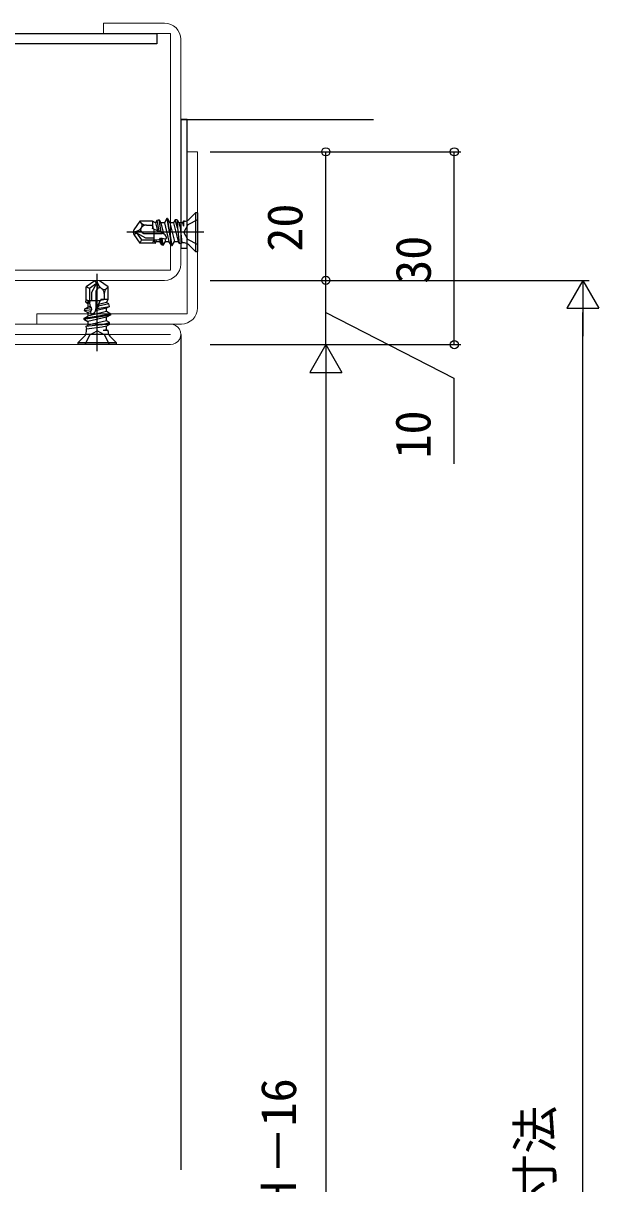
# Model space of a CAD drawing. Units: millimetres, scale not verified. Extents: x -437 to 438, y -281 to 279.
# Drawn here: x -276.3 to -186.7, y -38.7 to 141.8 of the extents above; entities that cross this region are included whole.
import ezdxf
from ezdxf.enums import TextEntityAlignment as Align

# ---------------------------------------------------------------- set-up
doc = ezdxf.new("R2010")
doc.units = ezdxf.units.MM
doc.header["$LTSCALE"] = 2
doc.layers.add('0-2_YKK_11', color=211, linetype='Continuous', lineweight=18)
doc.layers.add('0-3_YKK_11E', color=4, linetype='Continuous', lineweight=18)
for name, color, linetype in [('0-4_YKK_12', 2, 'Continuous'), ('0-5_YKK_13', 4, 'Continuous'), ('0-7_YKK_D', 6, 'Continuous'), ('0-9_YSS_K', 3, 'Continuous')]:
    doc.layers.add(name, color=color, linetype=linetype)
doc.styles.add('ＭＳ ゴシック', font='')
doc.styles.get('ＭＳ ゴシック').set_extended_font_data('MS Gothic')

msp = doc.modelspace()

# ---------------------------------------------------------------- linework, layer by layer
at = {"layer": '0-2_YKK_11'}
for p, q in [((-328.2, 93.425), (-253.4, 93.425)), ((-253.4, 91.825), (-328.2, 91.825))]:
    msp.add_line(p, q, dxfattribs=at)
for points in [[(-249.2, 97.525), (-249.2, 121.825), (-250.8, 121.825), (-250.8, 96.625), (-274.2, 96.625), (-274.2, 95.025), (-251.7, 95.025)], [(-285.8, 93.425), (-285.8, 95.025), (-253.4, 95.025)]]:
    msp.add_lwpolyline(points, dxfattribs=at)
for centre, radius, start, end in [((-251.7, 97.525), 2.5, 270.00001, 359.99999), ((-253.4, 93.425), 1.6, 269.99999, 90.00001)]:
    msp.add_arc(centre, radius, start, end, dxfattribs=at)
at = {"layer": '0-3_YKK_11E'}
for p, q in [((-251.8, 139.325), (-251.8, 104.325)), ((-254.3, 101.825), (-287.3, 101.825))]:
    msp.add_line(p, q, dxfattribs=at)
msp.add_lwpolyline([(-288.2, 115.926), (-288.2, 103.426), (-253.4, 103.426), (-253.4, 140.225), (-263.8, 140.225), (-263.8, 141.825), (-254.3, 141.825)], dxfattribs=at)
for centre, start, end in [((-254.3, 139.325), 0.00001, 89.99999), ((-254.3, 104.325), 270.00001, 359.99999)]:
    msp.add_arc(centre, 2.5, start, end, dxfattribs=at)
at = {"layer": '0-4_YKK_12'}
msp.add_line((-251.8, 93.426), (-251.8, -36.542), dxfattribs=at)
at = {"layer": '0-5_YKK_13'}
for p, q in [((-250.527, 111.298), (-249.5, 112.326)), ((-249.5, 112.326), (-249.5, 106.326)), ((-249.2, 112.326), (-249.5, 112.326)), ((-249.2, 112.326), (-249.2, 106.326)), ((-258.182, 111.026), (-259.12, 109.686)), ((-257.957, 110.782), (-258.182, 111.026)), ((-256.2, 111.026), (-258.182, 111.026)), ((-257.139, 110.426), (-256.2, 110.426)), ((-256.2, 111.026), (-256.2, 109.866)), ((-255.744, 110.776), (-256.2, 111.026)), ((-256.166, 110.12), (-256.2, 110.35)), ((-256.2, 110.35), (-256.067, 109.805)), ((-255.529, 111.147), (-255.744, 110.776)), ((-255.744, 110.776), (-255.438, 109.516)), ((-255.148, 111.217), (-255.529, 111.147)), ((-255.529, 111.147), (-255.192, 109.524)), ((-255.148, 111.217), (-254.893, 110.776)), ((-254.836, 109.307), (-255.148, 111.217)), ((-254.334, 110.776), (-254.893, 110.776)), ((-254.893, 110.776), (-254.48, 109.077)), ((-253.959, 111.426), (-254.334, 110.776)), ((-254.334, 110.776), (-253.629, 107.876)), ((-253.959, 111.426), (-253.254, 107.226)), ((-253.859, 111.426), (-253.959, 111.426)), ((-253.154, 107.226), (-253.859, 111.426)), ((-253.859, 111.426), (-253.483, 110.776)), ((-253.483, 110.776), (-252.778, 107.876)), ((-252.924, 110.776), (-253.483, 110.776)), ((-252.647, 111.255), (-252.924, 110.776)), ((-252.924, 110.776), (-252.219, 107.876)), ((-252.338, 111.234), (-252.647, 111.255)), ((-252.338, 111.234), (-252.073, 110.776)), ((-252.073, 110.776), (-251.909, 110.101)), ((-251.514, 110.776), (-252.073, 110.776)), ((-251.381, 111.006), (-251.514, 110.776)), ((-251.514, 110.776), (-251.381, 110.229)), ((-251.234, 111.006), (-251.381, 111.006)), ((-251.381, 111.006), (-251.381, 110.229)), ((-250.82, 107.646), (-250.82, 111.006)), ((-248.2, 109.326), (-260.2, 109.326)), ((-259.12, 109.686), (-259.2, 109.326)), ((-258.727, 109.43), (-259.2, 109.326)), ((-258.7, 109.237), (-259.2, 109.326)), ((-259.2, 109.326), (-259.12, 108.965)), ((-259.12, 108.965), (-258.7, 109.237)), ((-259.12, 108.965), (-258.182, 107.626)), ((-258.7, 109.237), (-257.922, 108.126)), ((-258.7, 109.237), (-257.295, 108.426)), ((-257.905, 110.027), (-257.967, 109.938)), ((-257.824, 109.291), (-257.536, 109.126)), ((-257.536, 109.126), (-254.75, 109.126)), ((-257.295, 108.426), (-256, 108.426)), ((-256, 109.774), (-256, 107.978)), ((-254.95, 108.362), (-254.741, 107.36)), ((-254.51, 107.318), (-254.689, 108.411)), ((-252.292, 110.008), (-252.031, 107.551)), ((-251.909, 110.101), (-251.601, 107.646)), ((-250.714, 108.181), (-251.323, 109.326)), ((-257.922, 108.126), (-258.182, 107.626)), ((-256.2, 107.626), (-258.182, 107.626)), ((-257.922, 108.126), (-256, 108.126)), ((-255.786, 107.55), (-255.881, 108.189)), ((-255.786, 107.55), (-255.598, 107.876)), ((-255.662, 108.136), (-255.598, 107.876)), ((-255.598, 107.876), (-255.039, 107.876)), ((-255.118, 108.202), (-255.039, 107.876)), ((-254.741, 107.36), (-255.039, 107.876)), ((-254.741, 107.36), (-254.51, 107.318)), ((-254.51, 107.318), (-254.188, 107.876)), ((-254.292, 108.303), (-254.188, 107.876)), ((-254.188, 107.876), (-253.629, 107.876)), ((-253.254, 107.226), (-253.629, 107.876)), ((-253.254, 107.226), (-253.154, 107.226)), ((-253.154, 107.226), (-252.778, 107.876)), ((-252.778, 107.876), (-252.219, 107.876)), ((-252.031, 107.551), (-252.219, 107.876)), ((-252.031, 107.551), (-251.601, 107.646)), ((-251.234, 107.646), (-251.601, 107.646)), ((-249.2, 107.426), (-250.714, 108.181)), ((-250.527, 107.353), (-249.5, 106.326)), ((-249.5, 106.326), (-249.2, 106.326)), ((-265.161, 101.745), (-266.5, 100.808)), ((-264.888, 101.326), (-266, 100.548)), ((-264.888, 101.326), (-265.7, 99.92)), ((-264.8, 101.825), (-265.161, 101.745)), ((-265.161, 101.745), (-264.888, 101.326)), ((-264.888, 101.326), (-264.8, 101.825)), ((-264.8, 90.825), (-264.8, 102.825)), ((-264.695, 101.352), (-264.8, 101.825)), ((-264.439, 101.745), (-264.8, 101.825)), ((-263.1, 100.808), (-264.439, 101.745)), ((-266, 100.548), (-266.5, 100.808)), ((-266.5, 98.825), (-266.5, 100.808)), ((-266, 100.548), (-266, 98.625)), ((-265.7, 99.92), (-265.7, 98.625)), ((-264.834, 100.449), (-265, 100.162)), ((-265, 100.162), (-265, 97.375)), ((-264.099, 100.53), (-264.187, 100.593)), ((-263.7, 99.765), (-263.7, 98.825)), ((-263.343, 100.582), (-263.1, 100.808)), ((-263.1, 98.825), (-263.1, 100.808)), ((-266.765, 97.367), (-266.25, 97.664)), ((-265.763, 97.575), (-266.765, 97.367)), ((-266.575, 98.412), (-265.936, 98.506)), ((-266.575, 98.412), (-266.25, 98.224)), ((-265.989, 98.287), (-266.25, 98.224)), ((-266.25, 98.224), (-266.25, 97.664)), ((-265.923, 97.744), (-266.25, 97.664)), ((-264.352, 98.625), (-266.147, 98.625)), ((-263.35, 97.519), (-265.049, 97.106)), ((-264.819, 97.461), (-262.909, 97.774)), ((-263.35, 98.369), (-264.61, 98.063)), ((-262.978, 98.155), (-264.601, 97.817)), ((-263.775, 98.825), (-264.321, 98.693)), ((-263.1, 98.825), (-264.26, 98.825)), ((-264.006, 98.791), (-263.775, 98.825)), ((-263.35, 98.369), (-263.1, 98.825)), ((-262.978, 98.155), (-263.35, 98.369)), ((-262.909, 97.774), (-263.35, 97.519)), ((-263.35, 96.959), (-263.35, 97.519)), ((-262.909, 97.774), (-262.978, 98.155)), ((-262.7, 96.584), (-266.9, 95.879)), ((-266.9, 95.779), (-262.7, 96.484)), ((-266.9, 95.879), (-266.25, 96.254)), ((-266.9, 95.879), (-266.9, 95.779)), ((-266.9, 95.779), (-266.25, 95.404)), ((-266.765, 97.367), (-266.807, 97.136)), ((-266.807, 97.136), (-265.715, 97.314)), ((-266.807, 97.136), (-266.25, 96.814)), ((-263.35, 96.959), (-266.25, 96.254)), ((-265.823, 96.918), (-266.25, 96.814)), ((-266.25, 96.814), (-266.25, 96.254)), ((-263.35, 96.109), (-266.25, 95.404)), ((-262.7, 96.584), (-263.35, 96.959)), ((-262.7, 96.484), (-263.35, 96.109)), ((-263.35, 95.549), (-263.35, 96.109)), ((-262.7, 96.484), (-262.7, 96.584)), ((-264.118, 94.917), (-266.575, 94.657)), ((-266.575, 94.657), (-266.25, 94.844)), ((-266.575, 94.657), (-266.48, 94.227)), ((-264.025, 94.535), (-266.48, 94.227)), ((-266.48, 93.86), (-266.48, 94.227)), ((-263.35, 95.549), (-266.25, 94.844)), ((-266.25, 95.404), (-266.25, 94.844)), ((-265.945, 93.34), (-264.8, 93.949)), ((-263.35, 94.699), (-264.025, 94.535)), ((-263.35, 94.139), (-263.896, 94.007)), ((-263.12, 94.007), (-263.896, 94.007)), ((-262.871, 95.273), (-263.35, 95.549)), ((-262.891, 94.964), (-263.35, 94.699)), ((-263.35, 94.139), (-263.35, 94.699)), ((-263.12, 94.007), (-263.35, 94.139)), ((-263.12, 93.86), (-263.12, 94.007)), ((-262.891, 94.964), (-262.871, 95.273)), ((-266.773, 93.153), (-267.8, 92.125)), ((-261.8, 92.125), (-267.8, 92.125)), ((-267.8, 92.125), (-267.8, 91.825)), ((-266.7, 91.825), (-265.945, 93.34)), ((-266.48, 93.445), (-263.12, 93.445)), ((-262.827, 93.153), (-261.8, 92.125)), ((-261.8, 91.825), (-261.8, 92.125)), ((-261.8, 91.825), (-267.8, 91.825))]:
    msp.add_line(p, q, dxfattribs=at)
msp.add_lwpolyline([(-251.8, 106.825), (-250.8, 106.825), (-250.8, 126.825), (-251.8, 126.825)], close=True, dxfattribs=at)
msp.add_lwpolyline([(-251.8, 106.825), (-250.8, 106.825), (-250.8, 126.825), (-251.8, 126.825)], close=True, dxfattribs=at)
for points in [[(-252.338, 111.234), (-252.292, 110.008), (-252.647, 111.255)], [(-249.2, 111.226), (-250.714, 110.471), (-251.323, 109.326)], [(-254.437, 109.057), (-256.2, 109.866), (-256.166, 110.12), (-256.067, 109.805)], [(-255.786, 107.55), (-256.2, 107.626), (-255.881, 108.189), (-255.662, 108.136), (-255.118, 108.202), (-254.95, 108.362), (-254.689, 108.411), (-254.292, 108.303), (-254.001, 108.338)], [(-255.438, 109.516), (-255.192, 109.524), (-254.836, 109.307), (-254.48, 109.077)], [(-266.575, 98.412), (-266.5, 98.825), (-265.936, 98.506), (-265.989, 98.287), (-265.923, 97.744), (-265.763, 97.575), (-265.715, 97.314), (-265.823, 96.918), (-265.787, 96.626)], [(-265.068, 97.063), (-264.26, 98.825), (-264.006, 98.791), (-264.321, 98.693)], [(-264.61, 98.063), (-264.601, 97.817), (-264.819, 97.461), (-265.049, 97.106)], [(-262.9, 91.825), (-263.655, 93.34), (-264.8, 93.949)], [(-262.891, 94.964), (-264.118, 94.917), (-262.871, 95.273)]]:
    msp.add_lwpolyline(points, dxfattribs=at)
for centre, radius, start, end in [((-257.139, 111.541), 1.115, 222.84567, 270), ((-258.399, 110.373), 0.603, 325, 42.84567), ((-257.139, 109.491), 0.935, 90, 145), ((-251.234, 112.006), 1, 270, 315), ((-259, 110.661), 1.26, 282.5, 325), ((-258.454, 108.2), 1.26, 60, 102.5), ((-257.599, 109.68), 0.449, 145, 240), ((-254.75, 108.376), 0.75, 357.14861, 90), ((-251.234, 106.646), 1, 45, 90), ((-265.926, 101.08), 1.26, 330, 12.5), ((-263.464, 101.625), 1.26, 192.5, 235), ((-264.445, 100.225), 0.449, 55, 150), ((-263.753, 101.024), 0.603, 235, 312.84567), ((-264.635, 99.765), 0.935, 0, 55), ((-262.585, 99.765), 1.115, 132.84567, 180), ((-265.75, 97.375), 0.75, 267.14861, 0), ((-267.48, 93.86), 1, 315, 0), ((-262.12, 93.86), 1, 180, 225)]:
    msp.add_arc(centre, radius, start, end, dxfattribs=at)
at = {"layer": '0-7_YKK_D'}
for p, q in [((-247.2, 121.825), (-228.2, 121.825)), ((-247.2, 121.825), (-208.2, 121.825)), ((-229.2, 101.825), (-229.2, 121.825)), ((-209.2, 91.825), (-209.2, 121.825)), ((-247.2, 101.825), (-188.2, 101.825)), ((-247.2, 101.825), (-228.2, 101.825)), ((-247.2, 101.825), (-228.2, 101.825)), ((-229.2, 91.825), (-229.2, 101.825)), ((-189.2, 101.825), (-191.7, 97.495)), ((-189.2, 101.825), (-186.7, 97.495)), ((-189.2, 101.825), (-189.2, 93.165)), ((-191.7, 97.495), (-186.7, 97.495)), ((-189.2, -170.908), (-189.2, 96.825)), ((-247.2, 91.826), (-228.2, 91.826)), ((-247.2, 91.825), (-228.2, 91.825)), ((-247.2, 91.825), (-208.2, 91.825)), ((-229.2, 91.826), (-231.7, 87.495)), ((-229.2, 91.826), (-226.7, 87.495)), ((-229.2, 91.826), (-229.2, 83.165)), ((-231.7, 87.495), (-226.7, 87.495)), ((-229.2, 86.826), (-229.2, -164.908))]:
    msp.add_line(p, q, dxfattribs=at)
msp.add_lwpolyline([(-229.2, 96.825), (-209.255, 86.632), (-209.255, 73.257)], dxfattribs=at)
for centre in [(-229.2, 121.825), (-209.2, 121.825), (-229.2, 101.825), (-229.2, 101.825), (-209.2, 91.825)]:
    msp.add_circle(centre, 0.637, dxfattribs=at)
at = {"layer": '0-9_YSS_K'}
for p, q in [((-328.519, 140.225), (-255.519, 140.225)), ((-255.519, 140.225), (-255.519, 138.625)), ((-255.519, 138.625), (-328.519, 138.625)), ((-251.8, 126.825), (-221.8, 126.825))]:
    msp.add_line(p, q, dxfattribs=at)

# ---------------------------------------------------------------- texts
at = {"layer": '0-7_YKK_D', "style": 'ＭＳ ゴシック'}
for s, p in [('20', (-231.2, 106.286)), ('30', (-211.2, 101.286)), ('10', (-211.255, 74.106)), ('Hn＝既設枠Ｈ－16', (-232.18, -82.273)), ('既設枠H寸法', (-192.223, -67.787))]:
    msp.add_text(s, height=5.499, rotation=90, dxfattribs=at).set_placement(p, align=Align.BOTTOM_LEFT)

doc.saveas('drawing.dxf')
